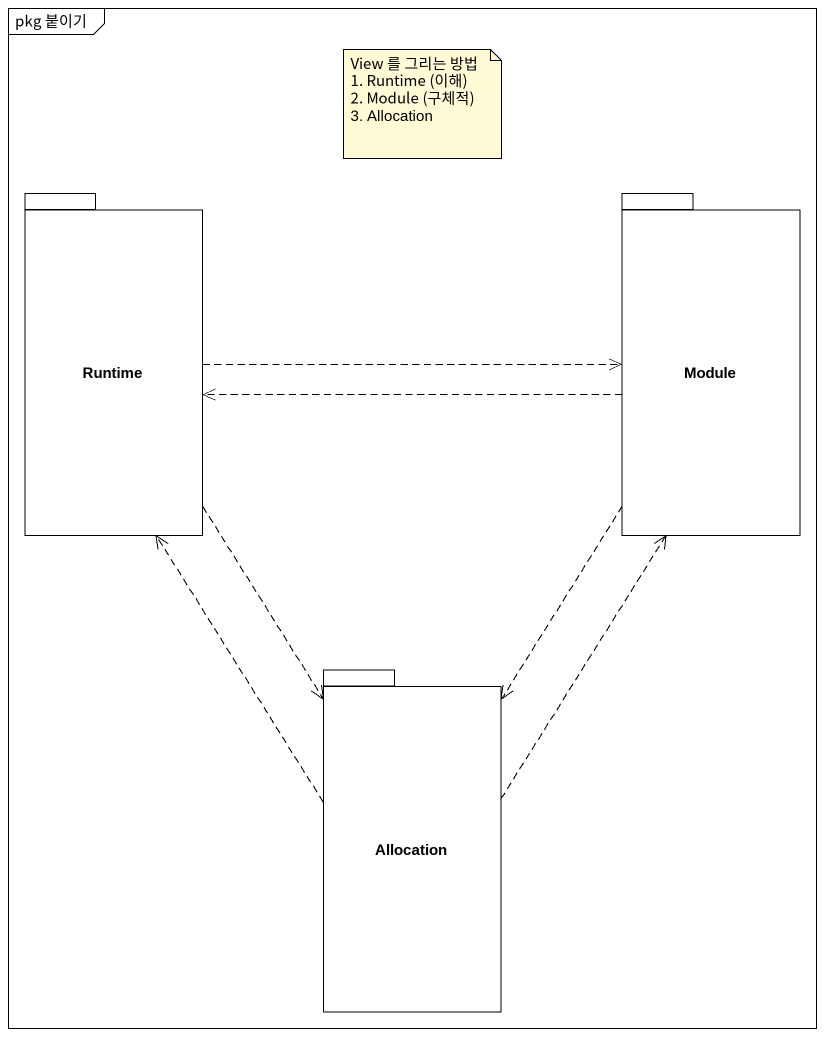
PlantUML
@startuml
mainframe pkg 붙이기
package Runtime {
}
package Module {
}
package Allocation {
}
Runtime .right.> Module
Runtime ..> Allocation
Module .left.> Runtime
Module ..> Allocation
Allocation .up.> Runtime
Allocation .up.> Module
note as N1
  View 를 그리는 방법
  1. Runtime (이해)
  2. Module (구체적)
  3. Allocation
end note
@enduml
